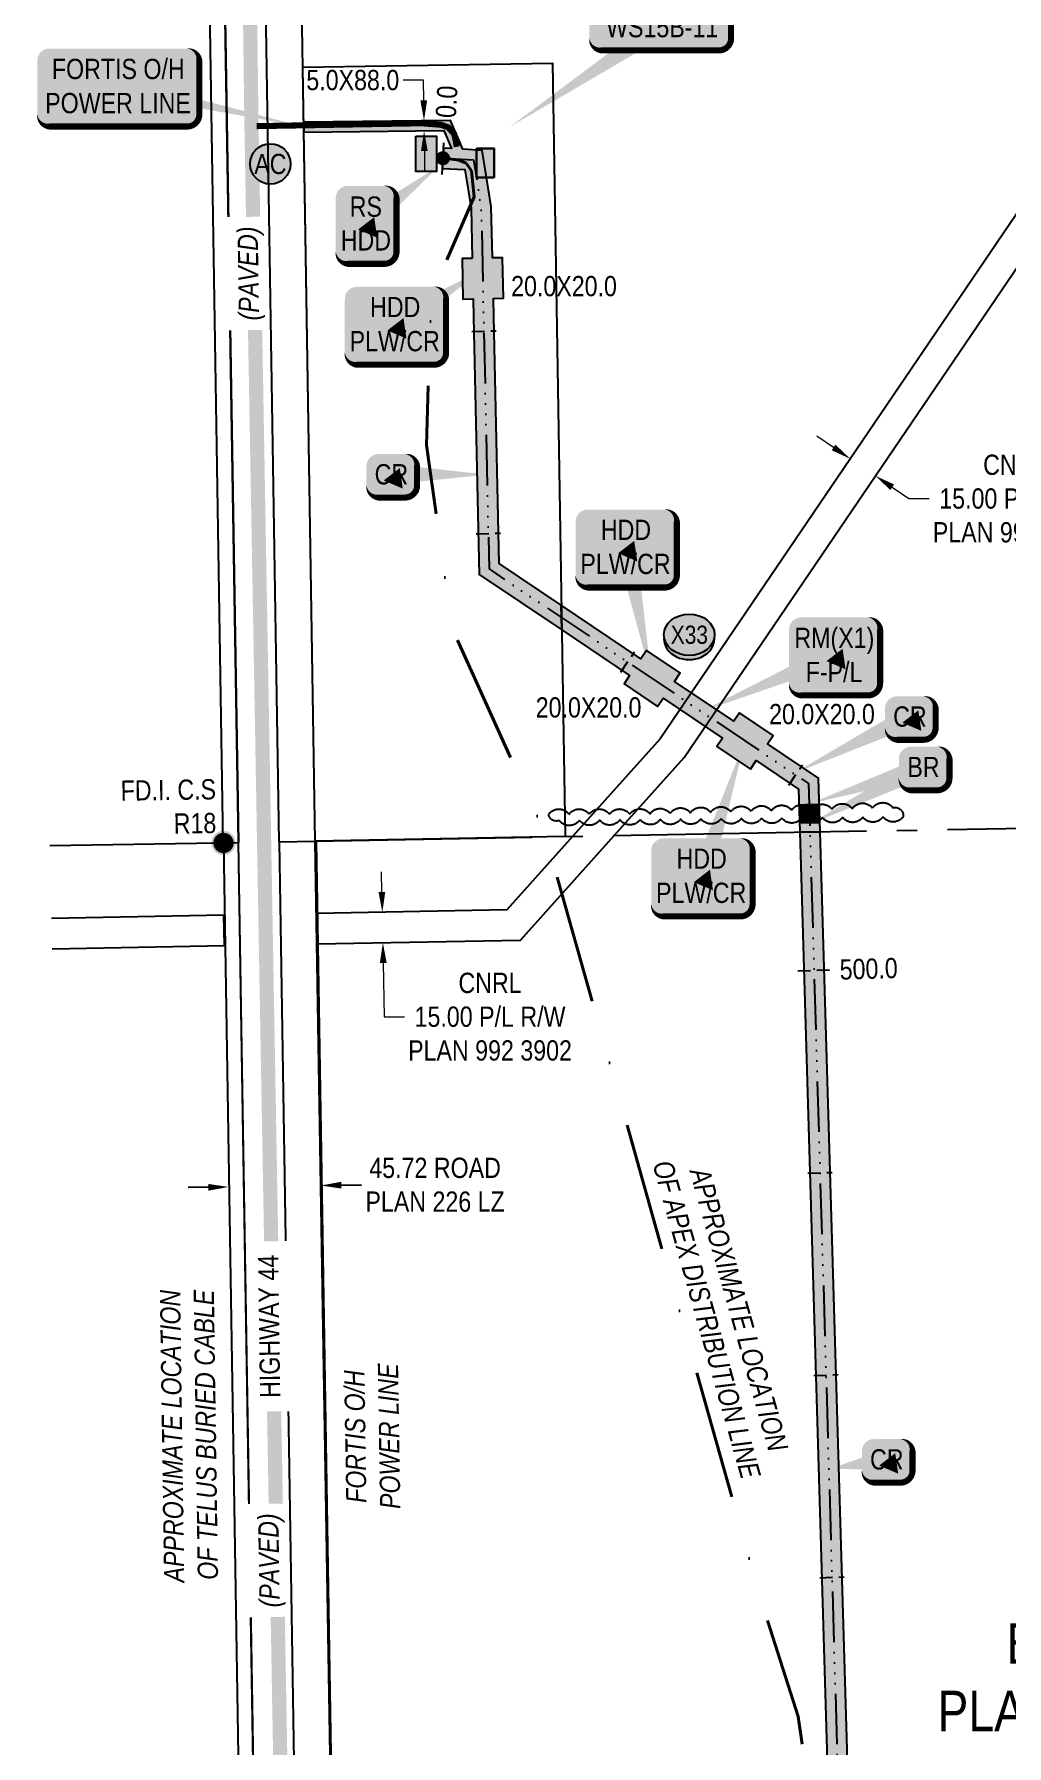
# Model space of a CAD drawing. Extents: x 72365 to 80261, y 6000112 to 6008999.
# Drawn here: x 74836 to 75316, y 6003873 to 6004718 of the extents above; entities that cross this region are included whole.
import ezdxf
from ezdxf.enums import TextEntityAlignment as Align

# ---------------------------------------------------------------- set-up
doc = ezdxf.new("R2010")
doc.units = 0
doc.header["$LTSCALE"] = 5
doc.header["$PDSIZE"] = 2.5
for name, pattern in [('0', [1, 1, 0]), ('COOP2', [10, 5, -1, 0, -1, 0, -1, 0, -1, 0, -1]), ('DASHDOT', [25.4, 12.7, -6.35, 0, -6.35]), ('foc-QUARTERLINE', [33, 25, -3, 2, -3]), ('foc-TIELINE', [1.875, 1.25, -0.625])]:
    doc.linetypes.add(name, pattern=pattern)
doc.layers.get('Defpoints').update_dxf_attribs({"color": 9})
for name, color, linetype in [('AS-POWER', 104, 'foc-POWER'), ('AS-POWER-T', 104, 'Continuous'), ('AS-RESIDENCE', 14, 'Continuous'), ('AS-ROADS', 254, 'Continuous'), ('AS-SYMBOL', 7, 'Continuous'), ('AS-TELEPHONE', 224, 'foc-TEL'), ('AS-TELEPHONE-T', 224, 'Continuous'), ('C-SYMBOL', 7, 'Continuous'), ('CG-NOTES', 7, 'Continuous'), ('F-RW', 190, 'Continuous'), ('L-MON', 1, 'Continuous'), ('L-MON-T', 1, 'Continuous'), ('L-QSEC', 8, 'foc-QUARTERLINE'), ('L-ROAD-T', 7, 'Continuous'), ('L-SEC', 7, 'Continuous'), ('L-TITLEDB', 4, 'Continuous'), ('L-TITLEDB-T', 4, 'Continuous'), ('P-APEX RECON PAY ITEMS', 240, 'Continuous'), ('P-APEX RECON-10m BUFFER', 51, 'COOP2'), ('P-APEX RECON-LINE LIST', 240, 'Continuous'), ('P-APEX RECON-URBAN', 30, 'COOP2'), ('P-APEX RECON-WORK AREA', 104, 'Continuous'), ('P-BUFFER-PURPLE', 187, 'foc-TIELINE'), ('P-BUFFER-PURPLE-T', 187, 'Continuous'), ('P-CROSSINGS', 250, 'Continuous'), ('T-BUSH', 110, '0')]:
    doc.layers.add(name, color=color, linetype=linetype)
for name, color, linetype, lineweight in [('AS-RECON EXISTING', 151, 'DASHDOT', 40), ('F-RW-T', 190, 'Continuous', 9), ('P-APEX RECON-TWS-T', 104, 'Continuous', 9), ('T-TEXT', 48, 'Continuous', 18)]:
    doc.layers.add(name, color=color, linetype=linetype, lineweight=lineweight)
for name, color, linetype, true_color in [('AS-RECON EXISTING-T', 7, 'Continuous', 0x7abdff), ('AS-STRUCTURE-H', 7, 'Continuous', 0xa8a8a8), ('P-APEX RECON-TO BE BRUSHED-H', 7, 'Continuous', 0xafe19b), ('P-APEX RECON-TO BE DRILLED-H', 7, 'Continuous', 0xffafe1)]:
    doc.layers.add(name, color=color, linetype=linetype, true_color=true_color)
doc.layers.add('AS-STRUCTURE', color=7, linetype='Continuous', lineweight=30, true_color=0x595959)
doc.styles.add('1.8', font='ARIALN.TTF', dxfattribs={"height": 2})
doc.styles.add('100L', font='ARIALN.TTF', dxfattribs={"height": 2})
doc.styles.add('175L', font='ARIALN.TTF', dxfattribs={"height": 20})
doc.styles.add('80', font='ARIALN.TTF', dxfattribs={"height": 10})
doc.styles.add('80CG', font='ARIALN.TTF', dxfattribs={"height": 10})
doc.styles.add('80L', font='ARIALN.TTF', dxfattribs={"height": 10})
doc.styles.add('80LS', font='ARIALNI.TTF', dxfattribs={"height": 10})
doc.styles.add('Crossing', font='ARIALN.TTF', dxfattribs={"height": 10})
doc.styles.add('foc-LtypeFont', font='ARIALN.TTF', dxfattribs={"height": 7.35})
doc.linetypes.add('foc-POWER', pattern='A,6,-1,["P",foc-LtypeFont,S=0.2,R=0,X=-0.625,Y=-0.75],-1.24,4', length=12.24)
doc.linetypes.add('foc-TEL', pattern='A,2,-1,["T",foc-LtypeFont,S=0.2,R=0,X=-0.425,Y=-0.75],-1.24,8', length=12.24)
doc.linetypes.add('foc-TEL-NOLINE', pattern='A,0,-2,["T",foc-LtypeFont,S=0.2,R=0,X=-0.425,Y=-0.75],-10.24', length=12.24)
doc.dimstyles.new('Compass 5 000', dxfattribs={"dimscale": 5, "dimtxt": 9, "dimasz": 2, "dimexe": 0.2, "dimexo": 0.0625, "dimgap": 0.5, "dimtad": 0, "dimtih": 1, "dimtoh": 1, "dimzin": 0, "dimdsep": 46, "dimtxsty": '80CG', "dimcen": 0.1, "dimse1": 1, "dimse2": 1, "dimclrd": 256, "dimclrt": 256, "dimaunit": 1, "dimadec": 4, "dimazin": 0, "dimtfac": 0.06, "dimtofl": 0, "dimtmove": 0, "dimatfit": 1, "dimfxl": 0.2, "dimtolj": 1, "dimtzin": 0, "dimlwd": -1, "dimarcsym": 0})

# ---------------------------------------------------------------- blocks, each defined once
blk = doc.blocks.new('*D401')
at = {"layer": 'Defpoints', "color": 0, "transparency": 16777216}
for p in [(75251.51, 6004499.94), (75223.79, 6004485.81), (75236.19, 6004477.38)]:
    blk.add_point(p, dxfattribs=at)
at = {"layer": 'F-RW-T', "transparency": 16777216}
for p, q in [((75230.84, 6004513.98), (75222.56, 6004519.6)), ((75259.79, 6004494.33), (75268.06, 6004488.71)), ((75268.06, 6004488.71), (75278.06, 6004488.71))]:
    blk.add_line(p, q, dxfattribs=at)
for points in [[(75231.77, 6004515.36), (75229.9, 6004512.6), (75239.11, 6004508.37)], [(75260.72, 6004495.71), (75258.85, 6004492.95), (75251.51, 6004499.94)]]:
    blk.add_solid(points, dxfattribs=at)
at = {"layer": 'F-RW-T', "transparency": 16777216, "insert": (75320.26, 6004488.71), "char_height": 10, "attachment_point": 5, "style": '80CG'}
blk.add_mtext('\\A1;CNRL\\P15.00 P/L R/W\\PPLAN 992 3902', dxfattribs=at)
blk = doc.blocks.new('*D404')
at = {"layer": 'Defpoints', "color": 0, "transparency": 16777216}
for p in [(74932.2, 6004146.59), (74977.83, 6004149.65), (74977.86, 6004147.32)]:
    blk.add_point(p, dxfattribs=at)
at = {"layer": 'L-TITLEDB-T', "transparency": 16777216}
for p, q in [((74922.16, 6004148.77), (74912.16, 6004148.61)), ((74987.82, 6004149.81), (74997.82, 6004149.97))]:
    blk.add_line(p, q, dxfattribs=at)
for points in [[(74987.8, 6004151.48), (74987.85, 6004148.15), (74977.83, 6004149.65)], [(74922.14, 6004150.43), (74922.19, 6004147.1), (74932.16, 6004148.93)]]:
    blk.add_solid(points, dxfattribs=at)
at = {"layer": 'L-TITLEDB-T', "transparency": 16777216, "insert": (75034.13, 6004149.97), "char_height": 10, "attachment_point": 5, "style": '80CG'}
blk.add_mtext('\\A1;45.72 ROAD\\PPLAN 226 LZ', dxfattribs=at)
blk = doc.blocks.new('fdia')
at = {"color": 255, "const_width": 1}
blk.add_lwpolyline([(-0.5, 0, 1), (0.5, 0, 1)], format="xyb", close=True, dxfattribs=at)
blk = doc.blocks.new('Fdiaa')
blk.add_blockref('fdia', (0, 0))
blk = doc.blocks.new('fdib')
at = {"color": 1, "const_width": 1.6}
blk.add_lwpolyline([(-0.4, 0, 1), (0.4, 0, 1)], format="xyb", close=True, dxfattribs=at)
at = {"color": 1}
blk.add_circle((0, 0), 0.8, dxfattribs=at)
blk = doc.blocks.new('Fdibb')
blk.add_blockref('fdib', (0, 0))
blk = doc.blocks.new('fdicc')
for name in ['Fdibb', 'Fdiaa']:
    blk.add_blockref(name, (0, 0))
blk = doc.blocks.new('FDI')
blk.add_blockref('fdicc', (0, 0))
blk = doc.blocks.new('*U1099')
at = {"true_color": 0xffffa8}
h = blk.add_hatch(color=51, dxfattribs=at)
edge = h.paths.add_edge_path()
edge.add_line((-6.5, -11.5), (6.5, -11.5))
edge.add_arc((6.5, -5.5), 6, 270, 360)
edge.add_line((12.5, -5.5), (12.5, 4))
edge.add_arc((6.5, 4), 6, 0, 90)
edge.add_line((6.5, 10), (-6.5, 10))
edge.add_arc((-6.5, 4), 6, 90, 180)
edge.add_line((-12.5, 4), (-12.5, -5.5))
edge.add_arc((-6.5, -5.5), 6, 180, 270)
at = {"color": 240, "flags": 128}
blk.add_lwpolyline([(-6.5, -11.5, 3, 3, 0), (6.5, -11.5, 3, 3, 0.414214), (12.5, -5.5, 3, 3, 0), (12.5, 4, 3, 0, 0.414214), (6.5, 10, 0, 0, 0), (-6.5, 10, 0, 0, 0.414214), (-12.5, 4, 0, 0, 0), (-12.5, -5.5, 0, 3, 0.414214)], format="xyseb", close=True, dxfattribs=at)
for points in [[(-28.59, -4.79, 0, 10, 0), (0, 0, 5, 5, 0)], [(5.45, -7.08, 0, 10, 0), (0, 0, 5, 5, 0)]]:
    blk.add_lwpolyline(points, format="xyseb", dxfattribs=at)
at = {"color": 4, "style": '80'}
blk.add_attdef('OTHER_001', (-14.7, -5), '', height=10, dxfattribs=at)
blk = doc.blocks.new('*U1100')
at = {"true_color": 0xffffa8}
h = blk.add_hatch(color=51, dxfattribs=at)
edge = h.paths.add_edge_path()
edge.add_line((-6.5, -11.5), (6.5, -11.5))
edge.add_arc((6.5, -5.5), 6, 270, 360)
edge.add_line((12.5, -5.5), (12.5, 4))
edge.add_arc((6.5, 4), 6, 0, 90)
edge.add_line((6.5, 10), (-6.5, 10))
edge.add_arc((-6.5, 4), 6, 90, 180)
edge.add_line((-12.5, 4), (-12.5, -5.5))
edge.add_arc((-6.5, -5.5), 6, 180, 270)
at = {"color": 240, "flags": 128}
blk.add_lwpolyline([(-6.5, -11.5, 3, 3, 0), (6.5, -11.5, 3, 3, 0.414214), (12.5, -5.5, 3, 3, 0), (12.5, 4, 3, 0, 0.414214), (6.5, 10, 0, 0, 0), (-6.5, 10, 0, 0, 0.414214), (-12.5, 4, 0, 0, 0), (-12.5, -5.5, 0, 3, 0.414214)], format="xyseb", close=True, dxfattribs=at)
for points in [[(-57.73, -28.17, 0, 10, 0), (0, 0, 5, 5, 0)], [(5.45, -7.08, 0, 10, 0), (0, 0, 5, 5, 0)]]:
    blk.add_lwpolyline(points, format="xyseb", dxfattribs=at)
at = {"color": 4, "style": '80'}
blk.add_attdef('OTHER_001', (-14.7, -5), '', height=10, dxfattribs=at)
blk = doc.blocks.new('*U1101')
at = {"true_color": 0xffffa8}
h = blk.add_hatch(color=51, dxfattribs=at)
edge = h.paths.add_edge_path()
edge.add_line((-6.5, -11.5), (6.5, -11.5))
edge.add_arc((6.5, -5.5), 6, 270, 360)
edge.add_line((12.5, -5.5), (12.5, 4))
edge.add_arc((6.5, 4), 6, 0, 90)
edge.add_line((6.5, 10), (-6.5, 10))
edge.add_arc((-6.5, 4), 6, 90, 180)
edge.add_line((-12.5, 4), (-12.5, -5.5))
edge.add_arc((-6.5, -5.5), 6, 180, 270)
at = {"color": 240, "flags": 128}
blk.add_lwpolyline([(-6.5, -11.5, 3, 3, 0), (6.5, -11.5, 3, 3, 0.414214), (12.5, -5.5, 3, 3, 0), (12.5, 4, 3, 0, 0.414214), (6.5, 10, 0, 0, 0), (-6.5, 10, 0, 0, 0.414214), (-12.5, 4, 0, 0, 0), (-12.5, -5.5, 0, 3, 0.414214)], format="xyseb", close=True, dxfattribs=at)
for points in [[(47.19, -0.19, 0, 10, 0), (0, 0, 5, 5, 0)], [(5.45, -7.08, 0, 10, 0), (0, 0, 5, 5, 0)]]:
    blk.add_lwpolyline(points, format="xyseb", dxfattribs=at)
at = {"color": 4, "style": '80'}
blk.add_attdef('OTHER_001', (-14.7, -5), '', height=10, dxfattribs=at)
blk = doc.blocks.new('*U1108')
at = {"true_color": 0xffffa8}
h = blk.add_hatch(color=51, dxfattribs=at)
edge = h.paths.add_edge_path()
edge.add_line((-6.5, -11.5), (6.5, -11.5))
edge.add_arc((6.5, -5.5), 6, 270, 360)
edge.add_line((12.5, -5.5), (12.5, 4))
edge.add_arc((6.5, 4), 6, 0, 90)
edge.add_line((6.5, 10), (-6.5, 10))
edge.add_arc((-6.5, 4), 6, 90, 180)
edge.add_line((-12.5, 4), (-12.5, -5.5))
edge.add_arc((-6.5, -5.5), 6, 180, 270)
at = {"color": 240, "flags": 128}
blk.add_lwpolyline([(-6.5, -11.5, 3, 3, 0), (6.5, -11.5, 3, 3, 0.414214), (12.5, -5.5, 3, 3, 0), (12.5, 4, 3, 0, 0.414214), (6.5, 10, 0, 0, 0), (-6.5, 10, 0, 0, 0.414214), (-12.5, 4, 0, 0, 0), (-12.5, -5.5, 0, 3, 0.414214)], format="xyseb", close=True, dxfattribs=at)
for points in [[(-56.62, -18.22, 0, 10, 0), (0, 0, 5, 5, 0)], [(-56.46, -28.18, 0, 10, 0), (0, 0, 5, 5, 0)]]:
    blk.add_lwpolyline(points, format="xyseb", dxfattribs=at)
at = {"color": 4, "style": '80'}
blk.add_attdef('OTHER_001', (-14.7, -5), '', height=10, dxfattribs=at)
blk = doc.blocks.new('*U1110')
at = {"true_color": 0xffffa8}
h = blk.add_hatch(color=51, dxfattribs=at)
edge = h.paths.add_edge_path()
edge.add_line((-19, -20), (19, -20))
edge.add_arc((19, -14), 6, 270, 360)
edge.add_line((25, -14), (25, 12.5))
edge.add_arc((19, 12.5), 6, 0, 90)
edge.add_line((19, 18.5), (-19, 18.5))
edge.add_arc((-19, 12.5), 6, 90, 180)
edge.add_line((-25, 12.5), (-25, -14))
edge.add_arc((-19, -14), 6, 180, 270)
at = {"color": 240, "flags": 128}
for points in [[(21.22, 66.66, 0, 10, 0), (0, 0, 5, 5, 0)], [(5.45, -7.08, 0, 10, 0), (0, 0, 5, 5, 0)]]:
    blk.add_lwpolyline(points, format="xyseb", dxfattribs=at)
blk.add_lwpolyline([(-19, -20, 3, 3, 0), (19, -20, 3, 3, 0.414214), (25, -14, 3, 3, 0), (25, 12.5, 3, 0, 0.414214), (19, 18.5, 0, 0, 0), (-19, 18.5, 0, 0, 0.414214), (-25, 12.5, 0, 0, 0), (-25, -14, 0, 3, 0.414214)], format="xyseb", close=True, dxfattribs=at)
at = {"color": 4, "style": '80'}
blk.add_attdef('OTHER_001', (-14.7, -5), '', height=10, dxfattribs=at)
blk = doc.blocks.new('*D1109')
at = {"layer": 'Defpoints', "color": 0, "transparency": 16777216}
for p in [(75015.5, 6004284.66), (75015.78, 6004269.68), (75008.36, 6004269.54)]:
    blk.add_point(p, dxfattribs=at)
at = {"layer": 'F-RW-T', "transparency": 16777216}
for p, q in [((75007.89, 6004294.52), (75007.7, 6004304.52)), ((75008.55, 6004259.54), (75009.05, 6004232.93)), ((75009.05, 6004232.93), (75019.05, 6004232.93))]:
    blk.add_line(p, q, dxfattribs=at)
for points in [[(75009.55, 6004294.55), (75006.22, 6004294.49), (75008.08, 6004284.52)], [(75010.21, 6004259.57), (75006.88, 6004259.51), (75008.36, 6004269.54)]]:
    blk.add_solid(points, dxfattribs=at)
at = {"layer": 'F-RW-T', "transparency": 16777216, "insert": (75061.25, 6004232.93), "char_height": 10, "attachment_point": 5, "style": '80CG'}
blk.add_mtext('\\A1;CNRL\\P15.00 P/L R/W\\PPLAN 992 3902', dxfattribs=at)
blk = doc.blocks.new('*U1111')
at = {"true_color": 0xffffa8}
h = blk.add_hatch(color=51, dxfattribs=at)
edge = h.paths.add_edge_path()
edge.add_line((-19, -20), (19, -20))
edge.add_arc((19, -14), 6, 270, 360)
edge.add_line((25, -14), (25, 12.5))
edge.add_arc((19, 12.5), 6, 0, 90)
edge.add_line((19, 18.5), (-19, 18.5))
edge.add_arc((-19, 12.5), 6, 90, 180)
edge.add_line((-25, 12.5), (-25, -14))
edge.add_arc((-19, -14), 6, 180, 270)
at = {"color": 240, "flags": 128}
blk.add_lwpolyline([(-19, -20, 3, 3, 0), (19, -20, 3, 3, 0.414214), (25, -14, 3, 3, 0), (25, 12.5, 3, 0, 0.414214), (19, 18.5, 0, 0, 0), (-19, 18.5, 0, 0, 0.414214), (-25, 12.5, 0, 0, 0), (-25, -14, 0, 3, 0.414214)], format="xyseb", close=True, dxfattribs=at)
for points in [[(12.42, -64.69, 0, 10, 0), (0, 0, 5, 5, 0)], [(5.45, -7.08, 0, 10, 0), (0, 0, 5, 5, 0)]]:
    blk.add_lwpolyline(points, format="xyseb", dxfattribs=at)
at = {"color": 4, "style": '80'}
blk.add_attdef('OTHER_001', (-14.7, -5), '', height=10, dxfattribs=at)
blk = doc.blocks.new('*U1112')
at = {"true_color": 0xffffa8}
h = blk.add_hatch(color=51, dxfattribs=at)
edge = h.paths.add_edge_path()
edge.add_line((-16.5, -20), (16.5, -20))
edge.add_arc((16.5, -14), 6, 270, 360)
edge.add_line((22.5, -14), (22.5, 12.5))
edge.add_arc((16.5, 12.5), 6, 0, 90)
edge.add_line((16.5, 18.5), (-16.5, 18.5))
edge.add_arc((-16.5, 12.5), 6, 90, 180)
edge.add_line((-22.5, 12.5), (-22.5, -14))
edge.add_arc((-16.5, -14), 6, 180, 270)
at = {"color": 240, "flags": 128}
blk.add_lwpolyline([(-16.5, -20, 3, 3, 0), (16.5, -20, 3, 3, 0.414214), (22.5, -14, 3, 3, 0), (22.5, 12.5, 3, 0, 0.414214), (16.5, 18.5, 0, 0, 0), (-16.5, 18.5, 0, 0, 0.414214), (-22.5, 12.5, 0, 0, 0), (-22.5, -14, 0, 3, 0.414214)], format="xyseb", close=True, dxfattribs=at)
for points in [[(-66.31, -28.19, 0, 10, 0), (0, 0, 5, 5, 0)], [(5.45, -7.08, 0, 10, 0), (0, 0, 5, 5, 0)]]:
    blk.add_lwpolyline(points, format="xyseb", dxfattribs=at)
at = {"color": 4, "style": '80'}
blk.add_attdef('OTHER_001', (-14.7, -5), '', height=10, dxfattribs=at)
blk = doc.blocks.new('*U1113')
at = {"true_color": 0xffffa8}
h = blk.add_hatch(color=51, dxfattribs=at)
edge = h.paths.add_edge_path()
edge.add_line((-19, -20), (19, -20))
edge.add_arc((19, -14), 6, 270, 360)
edge.add_line((25, -14), (25, 12.5))
edge.add_arc((19, 12.5), 6, 0, 90)
edge.add_line((19, 18.5), (-19, 18.5))
edge.add_arc((-19, 12.5), 6, 90, 180)
edge.add_line((-25, 12.5), (-25, -14))
edge.add_arc((-19, -14), 6, 180, 270)
at = {"color": 240, "flags": 128}
for points in [[(42.97, 26.76, 0, 10, 0), (0, 0, 5, 5, 0)], [(5.45, -7.08, 0, 10, 0), (0, 0, 5, 5, 0)]]:
    blk.add_lwpolyline(points, format="xyseb", dxfattribs=at)
blk.add_lwpolyline([(-19, -20, 3, 3, 0), (19, -20, 3, 3, 0.414214), (25, -14, 3, 3, 0), (25, 12.5, 3, 0, 0.414214), (19, 18.5, 0, 0, 0), (-19, 18.5, 0, 0, 0.414214), (-25, 12.5, 0, 0, 0), (-25, -14, 0, 3, 0.414214)], format="xyseb", close=True, dxfattribs=at)
at = {"color": 4, "style": '80'}
blk.add_attdef('OTHER_001', (-14.7, -5), '', height=10, dxfattribs=at)
blk = doc.blocks.new('*D1114')
at = {"layer": 'Defpoints', "color": 0, "transparency": 16777216}
for p in [(75028.65, 6004675.28), (74994.69, 6004674.89), (74994.74, 6004669.89)]:
    blk.add_point(p, dxfattribs=at)
at = {"layer": 'P-APEX RECON-TWS-T', "transparency": 16777216}
for p, q in [((75028.42, 6004695.28), (75018.42, 6004695.28)), ((75028.53, 6004685.28), (75028.42, 6004695.28)), ((75028.83, 6004660.29), (75028.94, 6004650.29))]:
    blk.add_line(p, q, dxfattribs=at)
for points in [[(75030.2, 6004685.3), (75026.87, 6004685.26), (75028.65, 6004675.28)], [(75030.49, 6004660.31), (75027.16, 6004660.27), (75028.71, 6004670.29)]]:
    blk.add_solid(points, dxfattribs=at)
at = {"layer": 'P-APEX RECON-TWS-T', "transparency": 16777216, "insert": (74993.5, 6004695.28), "char_height": 10, "attachment_point": 5, "style": '80CG'}
blk.add_mtext('\\A1;5.0X88.0', dxfattribs=at)
blk = doc.blocks.new('Access_Point')
h = blk.add_hatch(color=255)
h.dxf.hatch_style = 1
edge = h.paths.add_edge_path()
edge.add_arc((0, 0), 9.99, 0, 360)
at = {"color": 170}
blk.add_circle((0, 0), 9.99, dxfattribs=at)
at = {"color": 170, "style": '175L'}
blk.add_text('AC', height=10, dxfattribs=at).set_placement((0, 0), align=Align.MIDDLE_CENTER)
blk = doc.blocks.new('*U1115')
h = blk.add_hatch(color=255)
edge = h.paths.add_edge_path()
edge.add_line((-34, -20), (34, -20))
edge.add_arc((34, -14), 6, 270, 360)
edge.add_line((40, -14), (40, 12.5))
edge.add_arc((34, 12.5), 6, 0, 90)
edge.add_line((34, 18.5), (-34, 18.5))
edge.add_arc((-34, 12.5), 6, 90, 180)
edge.add_line((-40, 12.5), (-40, -14))
edge.add_arc((-34, -14), 6, 180, 270)
at = {"color": 104, "flags": 128}
blk.add_lwpolyline([(-34, -20, 3, 3, 0), (34, -20, 3, 3, 0.414214), (40, -14, 3, 3, 0), (40, 12.5, 3, 0, 0.414214), (34, 18.5, 0, 0, 0), (-34, 18.5, 0, 0, 0.414214), (-40, 12.5, 0, 0, 0), (-40, -14, 0, 3, 0.414214)], format="xyseb", close=True, dxfattribs=at)
blk.add_lwpolyline([(91.96, -20.22, 0, 7.5, 0), (0, 0, 0, 0, 0)], format="xyseb", dxfattribs=at)
at = {"color": 104, "style": '80'}
blk.add_attdef('ENTER_TEXT_001', (-26.85, -4.92), '', height=10, dxfattribs=at)
blk = doc.blocks.new('RISER')
h = blk.add_hatch(color=255)
h.dxf.hatch_style = 1
edge = h.paths.add_edge_path()
edge.add_arc((0, 0), 0.7, 0, 360)
blk.add_hatch(color=13).paths.add_polyline_path([(0.58, -0.15), (-0.58, -0.15, 0.774597)])
at = {"color": 13}
blk.add_line((-0.58, -0.15), (0.58, -0.15), dxfattribs=at)
blk.add_circle((0, 0), 0.6, dxfattribs=at)
blk = doc.blocks.new('*U1116')
at = {"true_color": 0xffffa8}
h = blk.add_hatch(color=51, dxfattribs=at)
edge = h.paths.add_edge_path()
edge.add_line((-9, -20), (9, -20))
edge.add_arc((9, -14), 6, 270, 360)
edge.add_line((15, -14), (15, 12.5))
edge.add_arc((9, 12.5), 6, 0, 90)
edge.add_line((9, 18.5), (-9, 18.5))
edge.add_arc((-9, 12.5), 6, 90, 180)
edge.add_line((-15, 12.5), (-15, -14))
edge.add_arc((-9, -14), 6, 180, 270)
at = {"color": 240, "flags": 128}
for points in [[(36.37, 28.54, 0, 10, 0), (0, 0, 5, 5, 0)], [(5.45, -7.08, 0, 10, 0), (0, 0, 5, 5, 0)]]:
    blk.add_lwpolyline(points, format="xyseb", dxfattribs=at)
blk.add_lwpolyline([(-9, -20, 3, 3, 0), (9, -20, 3, 3, 0.414214), (15, -14, 3, 3, 0), (15, 12.5, 3, 0, 0.414214), (9, 18.5, 0, 0, 0), (-9, 18.5, 0, 0, 0.414214), (-15, 12.5, 0, 0, 0), (-15, -14, 0, 3, 0.414214)], format="xyseb", close=True, dxfattribs=at)
at = {"color": 4, "style": '80'}
blk.add_attdef('OTHER_001', (-14.7, -5), '', height=10, dxfattribs=at)
blk = doc.blocks.new('xing2')
h = blk.add_hatch(color=50)
h.dxf.hatch_style = 1
edge = h.paths.add_edge_path()
edge.add_ellipse((0, 0), major_axis=(-12.5, 0), ratio=0.816297, start_angle=0, end_angle=360)
h = blk.add_hatch(color=250)
h.dxf.hatch_style = 1
edge = h.paths.add_edge_path()
edge.add_ellipse((0, -2.05), major_axis=(-12.5, 0), ratio=0.816297, start_angle=0, end_angle=180)
edge.add_line((12.5, -2.05), (12.5, 0))
edge.add_ellipse((0, 0), major_axis=(-12.5, 0), ratio=0.816297, start_angle=0, end_angle=180, ccw=False)
edge.add_line((-12.5, 0), (-12.5, -2.05))
at = {"color": 250}
blk.add_ellipse((0, 0), major_axis=(-12.5, 0), ratio=0.816297, dxfattribs=at)
blk.add_ellipse((0, -2.05), major_axis=(-12.5, 0), ratio=0.816297, start_param=0, end_param=3.141593, dxfattribs=at)
at = {"color": 250, "style": 'Crossing'}
blk.add_attdef('CROSSING', text='', height=9, dxfattribs=at).set_placement((0.09, 0.02), align=Align.MIDDLE_CENTER)
at = {"color": 250, "style": 'Crossing', "flags": 1}
for tag, p in [('OWNER', (0.09, -12.49)), ('DESCRIPTION', (0.09, -25.77)), ('LOCATION', (0.09, -39.3)), ('DWG_REF', (0.09, -52.84))]:
    blk.add_attdef(tag, text='', height=9, dxfattribs=at).set_placement(p, align=Align.MIDDLE_CENTER)
blk = doc.blocks.new('*U1491')
at = {"true_color": 0xffffa8}
h = blk.add_hatch(color=51, dxfattribs=at)
edge = h.paths.add_edge_path()
edge.add_line((-29, -11.5), (29, -11.5))
edge.add_arc((29, -5.5), 6, 270, 360)
edge.add_line((35, -5.5), (35, 4))
edge.add_arc((29, 4), 6, 0, 90)
edge.add_line((29, 10), (-29, 10))
edge.add_arc((-29, 4), 6, 90, 180)
edge.add_line((-35, 4), (-35, -5.5))
edge.add_arc((-29, -5.5), 6, 180, 270)
at = {"color": 240, "flags": 128}
blk.add_lwpolyline([(-29, -11.5, 3, 3, 0), (29, -11.5, 3, 3, 0.414214), (35, -5.5, 3, 3, 0), (35, 4, 3, 0, 0.414214), (29, 10, 0, 0, 0), (-29, 10, 0, 0, 0.414214), (-35, 4, 0, 0, 0), (-35, -5.5, 0, 3, 0.414214)], format="xyseb", close=True, dxfattribs=at)
for points in [[(-74.02, -49.14, 0, 10, 0), (0, 0, 5, 5, 0)], [(21, -3.69, 0, 10, 0), (0, 0, 5, 5, 0)]]:
    blk.add_lwpolyline(points, format="xyseb", dxfattribs=at)
at = {"color": 4, "style": '80'}
blk.add_attdef('OTHER_001', (-14.7, -5), '', height=10, dxfattribs=at)

msp = doc.modelspace()

# ---------------------------------------------------------------- hatches: boundary and pattern name
at = {"layer": 'AS-STRUCTURE-H'}
h = msp.add_hatch(color=256, dxfattribs=at)
h.dxf.hatch_style = 1
h.paths.add_polyline_path([(75024.641, 6004667.726), (75034.897, 6004667.726), (75034.897, 6004650.285), (75024.641, 6004650.285)])
h = msp.add_hatch(color=256, dxfattribs=at)
h.dxf.hatch_style = 1
h.paths.add_polyline_path([(75063.35, 6004647.309), (75054.582, 6004647.309), (75054.582, 6004661.527), (75063.35, 6004661.527)])
at = {"layer": 'P-APEX RECON-10m BUFFER'}
h = msp.add_hatch(color=256, dxfattribs=at)
h.dxf.hatch_style = 1
h.paths.add_polyline_path([(75052.445, 6004607.332), (75047.451, 6004607.22), (75047.897, 6004587.242), (75052.891, 6004587.353), (75053.092, 6004578.361), (75055.862, 6004451.311), (75096.634, 6004423.912), (75096.439, 6004436.081), (75065.739, 6004456.712), (75063.081, 6004578.584), (75062.881, 6004587.577), (75067.875, 6004587.688), (75067.429, 6004607.666), (75062.434, 6004607.555), (75061.867, 6004632.97), (75057.426, 6004660.648), (75047.854, 6004661.196), (75041.656, 6004675.436), (74969.278, 6004674.591), (74969.358, 6004669.596), (75038.398, 6004670.402), (75042.266, 6004661.516), (75038.294, 6004661.744), (75037.722, 6004651.768), (75048.833, 6004651.132), (75051.893, 6004632.062)])
h = msp.add_hatch(color=256, dxfattribs=at)
h.dxf.hatch_style = 1
h.paths.add_polyline_path([(75146.763, 6004390.224), (75176.072, 6004370.528), (75173.286, 6004366.382), (75189.872, 6004355.236), (75192.658, 6004359.382), (75213.562, 6004345.335), (75232.32, 6003708.79), (75227.327, 6003708.639), (75227.477, 6003703.645), (75177.963, 6003703.112), (75177.938, 6003702.262), (75124.11, 6003701.289), (75104.13, 6003700.927), (75104.491, 6003680.947), (75124.471, 6003681.308), (75124.268, 6003692.542), (75227.778, 6003693.656), (75227.928, 6003688.665), (75232.908, 6003688.815), (75237.88, 6003520.079), (75247.871, 6003520.259), (75242.895, 6003689.116), (75247.902, 6003689.266), (75247.301, 6003709.241), (75242.307, 6003709.09), (75223.398, 6004350.763), (75198.231, 6004367.675), (75201.018, 6004371.822), (75184.432, 6004382.968), (75181.645, 6004378.821), (75152.337, 6004398.517), (75155.123, 6004402.664), (75138.537, 6004413.81), (75135.75, 6004409.663), (75096.439, 6004436.081), (75096.634, 6004423.912), (75130.177, 6004401.37), (75127.391, 6004397.224), (75143.977, 6004386.078)])
at = {"layer": 'P-APEX RECON-TO BE BRUSHED-H'}
h = msp.add_hatch(color=256, dxfattribs=at)
h.dxf.hatch_style = 1
h.paths.add_polyline_path([(75213.779, 6004337.979), (75223.767, 6004338.239), (75224.059, 6004328.333), (75214.067, 6004328.22)])
at = {"layer": 'P-APEX RECON-TO BE DRILLED-H'}
h = msp.add_hatch(color=256, dxfattribs=at)
h.dxf.hatch_style = 1
h.paths.add_polyline_path([(75057.538, 6004601.567), (75062.566, 6004601.679), (75061.867, 6004632.97), (75057.426, 6004660.648), (75038.294, 6004661.744), (75037.722, 6004651.768), (75048.833, 6004651.132), (75051.893, 6004632.062), (75052.576, 6004601.456)])
h = msp.add_hatch(color=256, dxfattribs=at)
h.dxf.hatch_style = 1
h.paths.add_polyline_path([(75187.057, 6004369.139), (75189.856, 6004373.304), (75143.699, 6004404.322), (75138.126, 6004396.029), (75184.283, 6004365.011)])

# ---------------------------------------------------------------- linework, layer by layer
at = {"layer": 'AS-POWER', "flags": 128}
msp.add_lwpolyline([(75065.987, 6002069.374), (75072.217, 6002132.868), (75048.248, 6003374.025), (75047.955, 6003386.431, 0.0483205), (75028.793, 6003545.108), (75001.028, 6003676.95, -0.0476994), (74982.838, 6003838.342), (74974.945, 6004319.697), (74962.101, 6005124.07), (74960.098, 6005244.058)], format="xyb", dxfattribs=at)
at = {"layer": 'AS-RESIDENCE'}
msp.add_lwpolyline([(75024.641, 6004667.726), (75034.897, 6004667.726), (75034.897, 6004650.285), (75024.641, 6004650.285)], close=True, dxfattribs=at)
at = {"layer": 'AS-ROADS', "const_width": 7, "flags": 128}
msp.add_lwpolyline([(75073.672, 6000179.942), (75069.776, 6000349.065), (75060.182, 6001074.477), (75045.667, 6002007.36), (75027.969, 6003090.033), (75024.206, 6003347.941, 0.0493947), (74998.246, 6003576.094), (74973.301, 6003687.217, -0.0503851), (74958.73, 6003807.929), (74943.423, 6004677.413), (74936.401, 6005243.625)], format="xyb", dxfattribs=at)
at = {"layer": 'AS-ROADS', "const_width": 2.998, "flags": 128}
msp.add_lwpolyline([(74946.039, 6004672.593), (75027.368, 6004674.015), (75036.987, 6004673.262), (75040.668, 6004672.008), (75043.595, 6004668.665), (75044.85, 6004662.395)], dxfattribs=at)
at = {"layer": 'AS-STRUCTURE'}
msp.add_lwpolyline([(75063.35, 6004647.309), (75054.582, 6004647.309), (75054.582, 6004661.527), (75063.35, 6004661.527)], close=True, dxfattribs=at)
at = {"layer": 'AS-TELEPHONE', "linetype": 'foc-TEL-NOLINE', "flags": 128}
msp.add_lwpolyline([(75003.364, 6000178.719), (74988.862, 6001082.1), (74976.266, 6001905.962), (74937.004, 6004319.006), (74922.183, 6005243.365)], dxfattribs=at)
at = {"layer": 'F-RW', "flags": 128}
msp.add_lwpolyline([(74975.561, 6004283.913), (74975.803, 6004268.927), (74975.561, 6004283.913), (74975.803, 6004268.927), (75076.34, 6004270.818), (75122.591, 6004322.398), (75157.072, 6004360.852), (75384.6, 6004695.955), (75372.194, 6004704.371), (75145.232, 6004370.105), (75102.118, 6004322.023), (75069.528, 6004285.679)], close=True, dxfattribs=at)
msp.add_lwpolyline([(74845.178, 6004266.479), (74930.11, 6004268.068), (74929.867, 6004283.053), (74930.11, 6004268.068), (74929.867, 6004283.053), (74844.811, 6004281.462)], dxfattribs=at)
at = {"layer": 'L-QSEC', "flags": 128}
for points in [[(74957.093, 6004319.373), (75762.363, 6004334.102)], [(74843.927, 6004317.564), (74937.004, 6004319.006)]]:
    msp.add_lwpolyline(points, dxfattribs=at)
at = {"layer": 'L-SEC', "flags": 128}
for points in [[(74924.156, 6005123.37), (74937.004, 6004319.006)], [(74957.093, 6004319.373), (74944.248, 6005123.74)], [(74949.983, 6003514.378), (74937.004, 6004319.006)], [(74957.093, 6004319.373), (74970.073, 6003514.958)]]:
    msp.add_lwpolyline(points, dxfattribs=at)
at = {"layer": 'L-TITLEDB', "flags": 128}
for points in [[(74916.438, 6005123.257), (74929.287, 6004318.888)], [(74974.945, 6004319.697), (74962.101, 6005124.07)], [(74975.365, 6004319.494), (74983.128, 6003838.43)]]:
    msp.add_lwpolyline(points, dxfattribs=at)
msp.add_lwpolyline([(74968.844, 6004701.787), (75092.165, 6004703.756), (75098.262, 6004321.952), (74974.945, 6004319.697)], close=True, dxfattribs=at)
msp.add_lwpolyline([(74929.689, 6004318.757), (74937.452, 6003837.693, 0.0339877), (74946.708, 6003720.933)], format="xyb", dxfattribs=at)
at = {"layer": 'P-APEX RECON-WORK AREA', "flags": 128}
for points in [[(75052.445, 6004607.332), (75047.451, 6004607.22), (75047.897, 6004587.242), (75052.891, 6004587.353), (75053.092, 6004578.361), (75055.862, 6004451.311), (75096.634, 6004423.912), (75096.439, 6004436.081), (75065.739, 6004456.712), (75063.081, 6004578.584), (75062.881, 6004587.577), (75067.875, 6004587.688), (75067.429, 6004607.666), (75062.434, 6004607.555), (75061.867, 6004632.97), (75057.426, 6004660.648), (75047.854, 6004661.196), (75041.656, 6004675.436), (74969.278, 6004674.591), (74969.358, 6004669.596), (75038.398, 6004670.402), (75042.266, 6004661.516), (75038.294, 6004661.744), (75037.722, 6004651.768), (75048.833, 6004651.132), (75051.893, 6004632.062)], [(75224.179, 6004324.258), (75223.398, 6004350.763), (75198.231, 6004367.675), (75201.018, 6004371.822), (75184.432, 6004382.968), (75181.645, 6004378.821), (75152.337, 6004398.517), (75155.123, 6004402.664), (75138.537, 6004413.81), (75135.75, 6004409.663), (75096.439, 6004436.081), (75096.634, 6004423.912), (75130.177, 6004401.37), (75127.391, 6004397.224), (75143.977, 6004386.078), (75146.763, 6004390.224), (75176.072, 6004370.528), (75173.286, 6004366.382), (75189.872, 6004355.236), (75192.658, 6004359.382), (75213.562, 6004345.335), (75214.189, 6004324.075)], [(75214.189, 6004324.075), (75232.32, 6003708.79), (75227.327, 6003708.639), (75227.477, 6003703.645), (75177.963, 6003703.112), (75177.938, 6003702.262), (75124.11, 6003701.289), (75104.13, 6003700.927), (75104.491, 6003680.947), (75124.471, 6003681.308), (75124.268, 6003692.542), (75227.778, 6003693.656), (75227.928, 6003688.665), (75232.908, 6003688.815), (75237.88, 6003520.079), (75247.871, 6003520.259), (75242.895, 6003689.116), (75247.902, 6003689.266), (75247.301, 6003709.241), (75242.307, 6003709.09), (75224.179, 6004324.258)]]:
    msp.add_lwpolyline(points, close=True, dxfattribs=at)
at = {"layer": 'P-BUFFER-PURPLE'}
for p, q in [((75037.551, 6004648.776), (75038.465, 6004664.736)), ((75052.247, 6004571.303), (75064.234, 6004571.564)), ((75054.425, 6004471.41), (75066.412, 6004471.671)), ((75125.835, 6004403.085), (75132.522, 6004413.036)), ((75208.765, 6004347.354), (75215.453, 6004357.306)), ((75213.207, 6004255.612), (75229.187, 6004256.083)), ((75218.148, 6004155.798), (75230.133, 6004156.151)), ((75221.091, 6004055.924), (75233.076, 6004056.278)), ((75224.034, 6003956.051), (75236.019, 6003956.404))]:
    msp.add_line(p, q, dxfattribs=at)
at = {"layer": 'T-BUSH', "flags": 128}
msp.add_lwpolyline([(75090.22, 6004332.902, -0.5205671), (75100.212, 6004332.906, -0.5205671), (75110.204, 6004332.91, -0.5205671), (75120.195, 6004332.914, -0.5205671), (75130.187, 6004332.917, -0.5205671), (75140.177, 6004333.059, -0.5205671), (75150.165, 6004333.32, -0.5205671), (75160.153, 6004333.581, -0.5205671), (75170.142, 6004333.841, -0.5205671), (75180.13, 6004334.102, -0.5205671), (75190.118, 6004334.363, -0.5205671), (75200.107, 6004334.623, -0.5205671), (75210.095, 6004334.884, -0.5205671), (75220.083, 6004335.145, -0.5205671), (75230.071, 6004335.405, -0.5205671), (75240.06, 6004335.666, -0.5205671), (75250.048, 6004335.927, -0.5205671), (75260.036, 6004336.187, -0.5205671), (75265.244, 6004331.794, -0.5205671), (75255.253, 6004331.682, -0.5205671), (75245.262, 6004331.569, -0.5205671), (75235.271, 6004331.457, -0.5205671), (75225.28, 6004331.344, -0.5205671), (75215.289, 6004331.232, -0.5205671), (75205.298, 6004331.119, -0.5205671), (75195.307, 6004331.007, -0.5205671), (75185.316, 6004330.894, -0.5205671), (75175.325, 6004330.782, -0.5205671), (75165.334, 6004330.669, -0.5205671), (75155.343, 6004330.557, -0.5205671), (75145.352, 6004330.444, -0.5205671), (75135.361, 6004330.332, -0.5205671), (75125.37, 6004330.219, -0.5205671), (75115.379, 6004330.106, -0.5205671), (75105.388, 6004329.994, -0.5205671), (75095.396, 6004329.881, -0.5205671)], format="xyb", close=True, dxfattribs=at)

# ---------------------------------------------------------------- block references
at = {"layer": 'AS-POWER-T'}
ref = msp.add_blockref('*U1115', (74877.751, 6004692.408), dxfattribs=at)
ref.add_attrib('ENTER_TEXT_001', 'FORTIS O/H', (74844.968, 6004695.827), dxfattribs={"layer": '0', "color": 104, "height": 10, "style": '80'})
ref.add_attrib('ENTER_TEXT_002', 'POWER LINE', (74841.656, 6004678.983), dxfattribs={"layer": '0', "color": 104, "height": 10, "style": '80'})
at = {"layer": 'AS-SYMBOL', "xscale": 4.995841144999977, "yscale": 4.995841144999977, "zscale": 4.995841144999977}
msp.add_blockref('RISER', (75038.008, 6004656.756), dxfattribs=at)
at = {"layer": 'CG-NOTES', "xscale": 0.9983371498429935, "yscale": 0.9983371498429935, "zscale": 0.9983371498429935}
msp.add_blockref('Access_Point', (74952.819, 6004653.935), dxfattribs=at)
at = {"layer": 'P-APEX RECON PAY ITEMS'}
ref = msp.add_blockref('*U1116', (75000.098, 6004624.626), dxfattribs=at)
ref.add_attrib('OTHER_001', 'RS', (74992.001, 6004627.871), dxfattribs={"layer": '0', "color": 4, "height": 10, "style": '80'})
ref.add_attrib('OTHER_002', 'HDD', (74987.571, 6004611.204), dxfattribs={"layer": '0', "color": 4, "height": 10, "style": '80'})
ref = msp.add_blockref('*U1113', (75014.563, 6004574.802), dxfattribs=at)
ref.add_attrib('OTHER_001', 'HDD', (75002.036, 6004578.31), dxfattribs={"layer": '0', "color": 4, "height": 10, "style": '80'})
ref.add_attrib('OTHER_002', 'PLW/CR', (74991.93, 6004561.466), dxfattribs={"layer": '0', "color": 4, "height": 10, "style": '80'})
ref = msp.add_blockref('*U1101', (75012.744, 6004500.751), dxfattribs=at)
ref.add_attrib('OTHER_001', 'CR', (75004.282, 6004495.748), dxfattribs={"layer": '0', "color": 4, "height": 10, "style": '80'})
ref = msp.add_blockref('*U1112', (75231.326, 6004411.569), dxfattribs=at)
ref.add_attrib('OTHER_001', 'RM(X1)', (75211.51, 6004414.984), dxfattribs={"layer": '0', "color": 4, "height": 10, "style": '80'})
ref.add_attrib('OTHER_002', 'F-P/L', (75217.056, 6004398.147), dxfattribs={"layer": '0', "color": 4, "height": 10, "style": '80'})
ref = msp.add_blockref('*U1100', (75268.719, 6004381.164), dxfattribs=at)
ref.add_attrib('OTHER_001', 'CR', (75260.257, 6004376.161), dxfattribs={"layer": '0', "color": 4, "height": 10, "style": '80'})
ref = msp.add_blockref('*U1110', (75165.839, 6004302.477), dxfattribs=at)
ref.add_attrib('OTHER_001', 'HDD', (75153.312, 6004305.984), dxfattribs={"layer": '0', "color": 4, "height": 10, "style": '80'})
ref.add_attrib('OTHER_002', 'PLW/CR', (75143.206, 6004289.14), dxfattribs={"layer": '0', "color": 4, "height": 10, "style": '80'})
ref = msp.add_blockref('*U1108', (75275.552, 6004356.261), dxfattribs=at)
ref.add_attrib('OTHER_001', 'BR', (75267.254, 6004351.261), dxfattribs={"layer": '0', "color": 4, "height": 10, "style": '80'})
ref = msp.add_blockref('*U1099', (75257.306, 6004014.466), dxfattribs=at)
ref.add_attrib('OTHER_001', 'CR', (75248.844, 6004009.463), dxfattribs={"layer": '0', "color": 4, "height": 10, "style": '80'})
at = {"layer": 'P-APEX RECON-LINE LIST'}
ref = msp.add_blockref('*U1491', (75145.257, 6004721.487), dxfattribs=at)
ref.add_attrib('OTHER_001', 'WS15B-11', (75118.545, 6004716.483), dxfattribs={"layer": '0', "color": 4, "height": 10, "style": '80'})
at = {"layer": 'P-CROSSINGS'}
msp.add_blockref('xing2', (75159.57, 6004421.517), dxfattribs=at).add_auto_attribs({'CROSSING': 'X33'})

# ---------------------------------------------------------------- texts
at = {"layer": 'AS-RECON EXISTING-T', "insert": (75164.711, 6004175.827), "char_height": 10, "attachment_point": 1, "rotation": 285.739526, "style": '100L'}
msp.add_mtext_dynamic_manual_height_columns('\\pi17.113;{\\fArial Narrow|b0|i1|c0|p34;APPROXIMATE LOCATION\\P\\pi8.655;OF APEX DISTRIBUTION LINE}', width=179.08357, gutter_width=50, heights=[0], dxfattribs=at)
at = {"layer": 'AS-TELEPHONE-T', "insert": (74900.34, 6003953.556), "char_height": 10, "attachment_point": 1, "rotation": 90.818488, "style": '100L'}
msp.add_mtext_dynamic_manual_height_columns('\\pi0.05;{\\fArial Narrow|b0|i1|c0|p34;APPROXIMATE LOCATION\\P\\pi1.1414;OF TELUS BURIED CABLE}', width=144.95675, gutter_width=50, heights=[0], dxfattribs=at)
at = {"layer": 'C-SYMBOL', "color": 3, "insert": (75270.484, 6003966.938), "char_height": 20, "attachment_point": 1, "style": '175L', "bg_fill": 3, "box_fill_scale": 1.1, "bg_fill_color": 256, "bg_fill_transparency": 0}
msp.add_mtext_dynamic_manual_height_columns('\\pi62.193;LOT 1\\P\\pi45.672;BLOCK 1\\P\\pi11.607;PLAN 042 4768', width=182.19019, gutter_width=55, heights=[0], dxfattribs=at)
at = {"layer": 'P-APEX RECON-TWS-T', "insert": (75199.013, 6004387.362), "char_height": 9.9917, "attachment_point": 1, "style": '80L'}
msp.add_mtext_dynamic_manual_height_columns('20.0X20.0', width=10.35424, gutter_width=50, heights=[0], dxfattribs=at)
at = {"layer": 'P-BUFFER-PURPLE-T', "style": '100L'}
for s, rotation, p in [('0.0', 86.722682, (75039.804, 6004684.639)), ('500.0', 1.687869, (75248.163, 6004256.642))]:
    msp.add_text(s, height=9.9917, rotation=rotation, dxfattribs=at).set_placement(p, align=Align.MIDDLE_CENTER)

# ---------------------------------------------------------------- dimensions: what is measured, and where the dimension line sits
at = {"layer": 'F-RW-T'}
dim = msp.add_aligned_dim(p1=(75223.791, 6004485.806), p2=(75236.195, 6004477.384), distance=27.268, text='CNRL\\P15.00 P/L R/W\\PPLAN 992 3902', dimstyle='Compass 5 000', dxfattribs=at)
dim.commit()
dim.dimension.update_dxf_attribs({"geometry": '*D401', "text_midpoint": (75320.259, 6004488.709)})
dim = msp.add_linear_dim(base=(75008.358, 6004269.539), p1=(75015.503, 6004284.664), p2=(75015.784, 6004269.679), angle=271.077549, text='CNRL\\P15.00 P/L R/W\\PPLAN 992 3902', dimstyle='Compass 5 000', dxfattribs=at)
dim.commit()
dim.dimension.update_dxf_attribs({"geometry": '*D1109', "text_midpoint": (75061.246, 6004232.93), "dimtype": 161})
at = {"layer": 'P-APEX RECON-TWS-T'}
dim = msp.add_linear_dim(base=(75028.65, 6004675.284), p1=(74994.744, 6004669.892), p2=(74994.686, 6004674.888), angle=90.668952, text='5.0X88.0', dimstyle='Compass 5 000', dxfattribs=at)
dim.commit()
dim.dimension.update_dxf_attribs({"geometry": '*D1114', "text_midpoint": (74993.495, 6004695.283), "dimtype": 161})

# ---------------------------------------------------------------- next in the draw order: linework, layer by layer
at = {"layer": 'AS-RECON EXISTING', "flags": 128}
msp.add_lwpolyline([(75037.791, 6004656.753), (75040.969, 6004656.433), (75045.915, 6004655.772), (75049.394, 6004654.346), (75052.064, 6004650.57), (75053.426, 6004637.725), (75033.395, 6004591.678), (75031.392, 6004570.51), (75029.931, 6004515.157), (75042.224, 6004425.428), (75088.285, 6004323.543), (75194.619, 6003946.248), (75213.404, 6003887.596), (75223.371, 6003817.787), (75207.409, 6003720.82), (75206.511, 6003689.287), (75204.954, 6003670.162), (75202.637, 6003617.763), (75200.895, 6003491.251), (75201.913, 6003456.145), (75201.915, 6003448.954), (75201.926, 6003448.885), (75203.939, 6003388.84), (75218.217, 6003217.565), (75234.47, 6003185.573), (75239.194, 6003181.095), (75292.631, 6003124.99), (75301.02, 6003116.237), (75335.77, 6003081.164), (75340.011, 6003076.747), (75319.285, 6003058.924), (75293.559, 6003035.852), (75256.369, 6003005.581), (75249.573, 6002987.773), (75247.996, 6002982.485), (75237.135, 6002910.379), (75227.075, 6002831.615), (75214.959, 6002751.432), (75211.709, 6002721.577), (75209.811, 6002708.389), (75206.029, 6002695.343), (75160.049, 6002512.361), (75098.871, 6002268.897), (75101.117, 6001963.088), (75102.699, 6001913.42), (75104.455, 6001837.202), (75106.635, 6001761.87), (75111.085, 6001725.137), (75116.811, 6001720.095), (75124.566, 6001719.723), (75147.124, 6001719.523), (75240.243, 6001715.044), (75288.052, 6001716.599), (75343.524, 6001708.949), (75397.031, 6001707.43), (75444.732, 6001706.98), (75525.283, 6001713.2), (75605.869, 6001718.727), (75698.222, 6001727.909), (75798.038, 6001736.882), (76595.29, 6001738.909), (76595.409, 6001738.918), (76595.528, 6001738.906), (76595.643, 6001738.873), (76595.75, 6001738.822), (76595.848, 6001738.753), (76595.932, 6001738.668), (76596, 6001738.57), (76596.051, 6001738.462), (76596.082, 6001738.347), (76596.093, 6001738.228), (76596.104, 6001736.818), (76595.885, 6001735.77)], dxfattribs=at)
at = {"layer": 'P-APEX RECON-URBAN', "flags": 128}
msp.add_lwpolyline([(75038.008, 6004656.756), (75053.13, 6004655.89), (75056.88, 6004632.516), (75058.087, 6004578.472), (75060.801, 6004454.012), (75218.48, 6004348.049), (75248.702, 6003322.461), (75399.524, 6002965.023), (75293.109, 6002902.035), (75295.687, 6002718.854)], dxfattribs=at)

# ---------------------------------------------------------------- next in the draw order: texts
at = {"layer": 'AS-POWER-T', "insert": (74990.34, 6003989.271), "char_height": 10, "attachment_point": 1, "rotation": 90.922134, "style": '100L', "bg_fill": 3, "box_fill_scale": 1.1, "bg_fill_color": 256, "bg_fill_transparency": 0}
msp.add_mtext_dynamic_manual_height_columns('\\pi3.58;{\\fArial Narrow|b0|i1|c0|p34;FORTIS O/H\\P\\pi0.32626;POWER LINE}', width=72.5352, gutter_width=50, heights=[0], dxfattribs=at)
at = {"layer": 'L-MON-T', "insert": (74877.723, 6004349.531), "char_height": 10, "attachment_point": 1, "rotation": 0.908737, "style": '1.8', "bg_fill": 3, "box_fill_scale": 1.1, "bg_fill_color": 256, "bg_fill_transparency": 0}
msp.add_mtext_dynamic_manual_height_columns('\\pi1.1006;FD.I. C.S\\P\\pi27.035;R18', width=46.6463, gutter_width=10, heights=[0], dxfattribs=at)
at = {"layer": 'L-ROAD-T', "insert": (74947.216, 6004080.041), "char_height": 10, "width": 73.99175, "attachment_point": 2, "rotation": 90.812222, "style": '80L', "bg_fill": 2}
msp.add_mtext('HIGHWAY 44', dxfattribs=at)
at = {"layer": 'T-TEXT', "char_height": 10, "width": 45.89127, "attachment_point": 2, "rotation": 90.812222, "style": '80LS', "bg_fill": 2}
for insert in [(74936.918, 6004599.79), (74947.091, 6003964.518)]:
    msp.add_mtext('(PAVED)', dxfattribs=dict(at, insert=insert))

# ---------------------------------------------------------------- next in the draw order: block references
at = {"layer": 'L-MON', "color": 5, "xscale": 4.99999999999995, "yscale": 4.99999999999995, "zscale": 4.99999999999995}
msp.add_blockref('FDI', (74929.689, 6004318.757), dxfattribs=at)

# ---------------------------------------------------------------- next in the draw order: texts
at = {"layer": 'P-APEX RECON-TWS-T', "char_height": 9.9917, "attachment_point": 1, "style": '80L', "bg_fill": 3, "box_fill_scale": 1.1, "bg_fill_color": 256, "bg_fill_transparency": 0}
for insert in [(75071.681, 6004598.626), (75083.802, 6004390.653)]:
    msp.add_mtext_dynamic_manual_height_columns('20.0X20.0', width=10.35424, gutter_width=50, heights=[0], dxfattribs=dict(at, insert=insert))

# ---------------------------------------------------------------- next in the draw order: dimensions: what is measured, and where the dimension line sits
at = {"layer": 'L-TITLEDB-T'}
dim = msp.add_aligned_dim(p1=(74932.2, 6004146.587), p2=(74977.863, 6004147.316), distance=2.339, text='45.72 ROAD\\PPLAN 226 LZ', dimstyle='Compass 5 000', dxfattribs=at)
dim.commit()
dim.dimension.update_dxf_attribs({"geometry": '*D404', "text_midpoint": (75034.133, 6004149.974)})

# ---------------------------------------------------------------- next in the draw order: block references
at = {"layer": 'P-APEX RECON PAY ITEMS'}
ref = msp.add_blockref('*U1111', (75128.475, 6004464.836), dxfattribs=at)
ref.add_attrib('OTHER_001', 'HDD', (75115.948, 6004468.343), dxfattribs={"layer": '0', "color": 4, "height": 10, "style": '80'})
ref.add_attrib('OTHER_002', 'PLW/CR', (75105.842, 6004451.499), dxfattribs={"layer": '0', "color": 4, "height": 10, "style": '80'})

doc.saveas('drawing.dxf')
